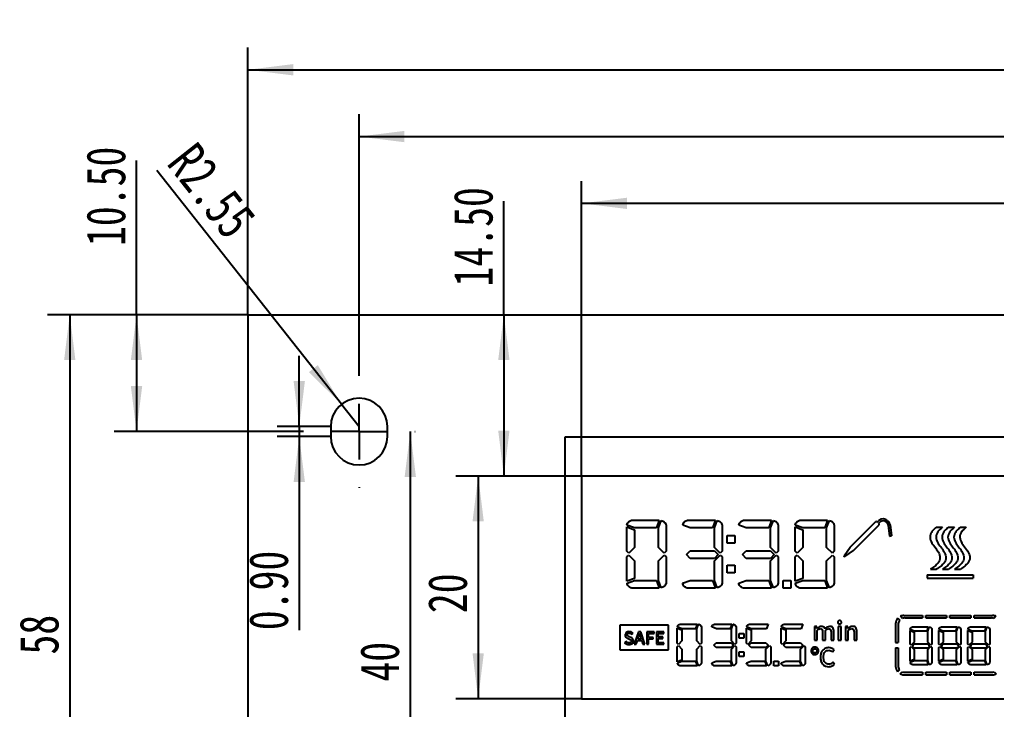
# Model space of a CAD drawing. Header units: millimetres. Extents: x 472 to 883, y 177 to 274.
# Drawn here: x 472.2 to 559.9, y 211.7 to 273.7 of the extents above; entities that cross this region are included whole.
import ezdxf

# ---------------------------------------------------------------- set-up
doc = ezdxf.new("R2010")
doc.units = ezdxf.units.MM
doc.linetypes.add('CENTERX2', pattern=[20.32, 12.7, -2.54, 2.54, -2.54])
doc.layers.add('中心线层', color=1, linetype='CENTERX2', lineweight=25)
doc.layers.add('标注层', color=150, linetype='Continuous', lineweight=25)
doc.styles.add('SLDTEXTSTYLE2', font='hyswlongfangsong.ttf')
doc.dimstyles.new('SLDDIMSTYLE0', dxfattribs={"dimtxt": 3.5, "dimasz": 4.08, "dimexe": 0, "dimexo": 0.0625, "dimgap": 0.875, "dimtad": 2, "dimrnd": 1e-09, "dimzin": 12, "dimdsep": 46, "dimtxsty": 'SLDTEXTSTYLE2', "dimsah": 1, "dimcen": 0.09, "dimadec": 0, "dimazin": 3, "dimtfac": 1, "dimtofl": 0, "dimtmove": 0, "dimatfit": 3, "dimfxl": 0, "dimfrac": 2, "dimtolj": 1, "dimtzin": 12, "dimarcsym": 0})
doc.dimstyles.new('SLDDIMSTYLE2', dxfattribs={"dimtxt": 3.5, "dimasz": 4.08, "dimexe": 0, "dimexo": 0.0625, "dimgap": 0.875, "dimtad": 2, "dimrnd": 1e-09, "dimzin": 4, "dimdsep": 46, "dimtxsty": 'SLDTEXTSTYLE2', "dimsah": 1, "dimcen": 0.09, "dimadec": 0, "dimazin": 1, "dimtfac": 1, "dimtofl": 0, "dimtmove": 0, "dimatfit": 3, "dimfxl": 0, "dimfrac": 2, "dimtolj": 1, "dimtzin": 12, "dimarcsym": 0})
doc.dimstyles.new('SLDDIMSTYLE3', dxfattribs={"dimtxt": 3.5, "dimasz": 4.08, "dimexe": 0, "dimexo": 0.0625, "dimgap": 0.875, "dimtad": 2, "dimrnd": 1e-09, "dimzin": 12, "dimdsep": 46, "dimtxsty": 'SLDTEXTSTYLE2', "dimsah": 1, "dimcen": 0, "dimadec": 0, "dimazin": 3, "dimtfac": 1, "dimtofl": 0, "dimtmove": 0, "dimatfit": 3, "dimfxl": 0, "dimfrac": 2, "dimtolj": 1, "dimtzin": 12, "dimarcsym": 0})
doc.dimstyles.new('SLDDIMSTYLE4', dxfattribs={"dimtxt": 3.5, "dimasz": 4.08, "dimexe": 0, "dimexo": 0.0625, "dimgap": 0.875, "dimtad": 2, "dimrnd": 1e-09, "dimzin": 0, "dimdsep": 46, "dimtxsty": 'SLDTEXTSTYLE2', "dimsah": 1, "dimcen": 0.09, "dimadec": 0, "dimazin": 0, "dimtfac": 1, "dimtmove": 0, "dimatfit": 0, "dimfxl": 0, "dimfrac": 2, "dimtolj": 1, "dimtzin": 12, "dimarcsym": 0})

# ---------------------------------------------------------------- blocks, each defined once
blk = doc.blocks.new('_D')
at = {"layer": '标注层'}
for p, q in [((492.668, 247.169), (492.668, 271.169)), ((642.668, 247.169), (642.668, 271.169)), ((492.668, 269.169), (642.668, 269.169))]:
    blk.add_line(p, q, dxfattribs=at)
for points in [[(492.668, 269.169), (496.748, 268.661), (496.748, 269.677)], [(642.668, 269.169), (638.588, 269.677), (638.588, 268.661)]]:
    blk.add_solid(points, dxfattribs=at)
at = {"layer": '标注层', "insert": (565.364, 273.681), "char_height": 3.5, "attachment_point": 1, "style": 'SLDTEXTSTYLE2'}
blk.add_mtext('150', dxfattribs=at)
blk = doc.blocks.new('_D_1')
at = {"layer": '标注层'}
for p, q in [((492.668, 247.169), (474.668, 247.169)), ((476.668, 247.169), (476.668, 189.169)), ((492.668, 189.169), (474.668, 189.169))]:
    blk.add_line(p, q, dxfattribs=at)
for points in [[(476.668, 247.169), (476.16, 243.089), (477.176, 243.089)], [(476.668, 189.169), (477.176, 193.249), (476.16, 193.249)]]:
    blk.add_solid(points, dxfattribs=at)
at = {"layer": '标注层', "insert": (472.156, 216.636), "char_height": 3.5, "attachment_point": 1, "rotation": 90, "style": 'SLDTEXTSTYLE2'}
blk.add_mtext('58', dxfattribs=at)
blk = doc.blocks.new('_D_2')
at = {"layer": '标注层'}
for p, q in [((522.668, 232.669), (522.668, 259.169)), ((612.668, 232.669), (612.668, 259.169)), ((612.668, 257.169), (522.668, 257.169))]:
    blk.add_line(p, q, dxfattribs=at)
for points in [[(522.668, 257.169), (526.748, 256.661), (526.748, 257.677)], [(612.668, 257.169), (608.588, 257.677), (608.588, 256.661)]]:
    blk.add_solid(points, dxfattribs=at)
at = {"layer": '标注层', "insert": (566.134, 261.681), "char_height": 3.5, "attachment_point": 1, "style": 'SLDTEXTSTYLE2'}
blk.add_mtext('90', dxfattribs=at)
blk = doc.blocks.new('_D_3')
at = {"layer": '标注层'}
for p, q in [((522.668, 232.669), (511.369, 232.669)), ((513.369, 232.669), (513.369, 212.669)), ((522.668, 212.669), (511.369, 212.669))]:
    blk.add_line(p, q, dxfattribs=at)
for points in [[(513.369, 232.669), (512.861, 228.589), (513.877, 228.589)], [(513.369, 212.669), (513.877, 216.749), (512.861, 216.749)]]:
    blk.add_solid(points, dxfattribs=at)
at = {"layer": '标注层', "insert": (508.858, 220.353), "char_height": 3.5, "attachment_point": 1, "rotation": 90, "style": 'SLDTEXTSTYLE2'}
blk.add_mtext('20', dxfattribs=at)
blk = doc.blocks.new('_D_9')
at = {"layer": '标注层'}
for p, q in [((502.668, 241.719), (502.668, 265.169)), ((632.668, 241.719), (632.668, 265.169)), ((502.668, 263.169), (632.668, 263.169))]:
    blk.add_line(p, q, dxfattribs=at)
for points in [[(502.668, 263.169), (506.748, 262.661), (506.748, 263.677)], [(632.668, 263.169), (628.588, 263.677), (628.588, 262.661)]]:
    blk.add_solid(points, dxfattribs=at)
at = {"layer": '标注层', "insert": (565.364, 267.681), "char_height": 3.5, "attachment_point": 1, "style": 'SLDTEXTSTYLE2'}
blk.add_mtext('130', dxfattribs=at)
blk = doc.blocks.new('_D_10')
at = {"layer": '标注层'}
for p, q in [((507.27, 236.669), (507.27, 196.669)), ((507.618, 196.669), (505.27, 196.669))]:
    blk.add_line(p, q, dxfattribs=at)
for points in [[(507.27, 236.669), (506.762, 232.589), (507.778, 232.589)], [(507.27, 196.669), (507.778, 200.749), (506.762, 200.749)]]:
    blk.add_solid(points, dxfattribs=at)
at = {"layer": '标注层', "insert": (502.758, 214.205), "char_height": 3.5, "attachment_point": 1, "rotation": 90, "style": 'SLDTEXTSTYLE2'}
blk.add_mtext('40', dxfattribs=at)
blk = doc.blocks.new('_D_11')
at = {"layer": '标注层'}
for p, q in [((515.676, 247.169), (515.676, 257.372)), ((515.676, 247.169), (515.676, 232.669)), ((522.668, 232.669), (513.676, 232.669))]:
    blk.add_line(p, q, dxfattribs=at)
for points in [[(515.676, 247.169), (515.168, 243.089), (516.184, 243.089)], [(515.676, 232.669), (516.184, 236.749), (515.168, 236.749)]]:
    blk.add_solid(points, dxfattribs=at)
at = {"layer": '标注层', "insert": (511.164, 249.697), "char_height": 3.5, "attachment_point": 1, "rotation": 90, "style": 'SLDTEXTSTYLE2'}
blk.add_mtext('14.50', dxfattribs=at)
blk = doc.blocks.new('_D_12')
at = {"layer": '标注层'}
for p, q in [((482.668, 247.169), (482.668, 261.007)), ((492.668, 247.169), (480.668, 247.169)), ((482.668, 247.169), (482.668, 236.669)), ((497.618, 236.669), (480.668, 236.669))]:
    blk.add_line(p, q, dxfattribs=at)
for points in [[(482.668, 247.169), (482.16, 243.089), (483.176, 243.089)], [(482.668, 236.669), (483.176, 240.749), (482.16, 240.749)]]:
    blk.add_solid(points, dxfattribs=at)
at = {"layer": '标注层', "insert": (478.156, 253.332), "char_height": 3.5, "attachment_point": 1, "rotation": 90, "style": 'SLDTEXTSTYLE2'}
blk.add_mtext('10.50', dxfattribs=at)
blk = doc.blocks.new('_D_13')
at = {"layer": '标注层'}
for q in [(484.502, 260.107), (502.668, 237.119)]:
    blk.add_line((501.087, 239.12), q, dxfattribs=at)
blk.add_solid([(501.087, 239.12), (498.956, 242.636), (498.158, 242.006)], dxfattribs=at)
at = {"layer": '标注层', "insert": (488.035, 262.9), "char_height": 3.5, "attachment_point": 1, "rotation": 308.31785, "style": 'SLDTEXTSTYLE2'}
blk.add_mtext('R2.55', dxfattribs=at)
blk = doc.blocks.new('_D_14')
at = {"layer": '标注层'}
for p, q in [((497.292, 237.119), (497.292, 243.469)), ((500.118, 237.119), (495.292, 237.119)), ((497.292, 237.119), (497.292, 236.219)), ((500.118, 236.219), (495.292, 236.219)), ((497.292, 236.219), (497.292, 218.822))]:
    blk.add_line(p, q, dxfattribs=at)
for points in [[(497.292, 237.119), (497.8, 241.199), (496.784, 241.199)], [(497.292, 236.219), (496.784, 232.139), (497.8, 232.139)]]:
    blk.add_solid(points, dxfattribs=at)
at = {"layer": '标注层', "insert": (492.78, 218.822), "char_height": 3.5, "attachment_point": 1, "rotation": 90, "style": 'SLDTEXTSTYLE2'}
blk.add_mtext('0.90', dxfattribs=at)
blk = doc.blocks.new('SW_CENTERMARKSYMBOL_5')
at = {"layer": '中心线层', "color": 0}
for p, q in [((0, 5), (0, 5.05)), ((0, 0), (0, 2.5)), ((-5, 0), (-5.05, 0)), ((0, 0), (-2.5, 0)), ((0, 0), (0, -2.5)), ((0, 0), (2.5, 0)), ((5, 0), (5.05, 0)), ((0, -5), (0, -5.05))]:
    blk.add_line(p, q, dxfattribs=at)

msp = doc.modelspace()

# ---------------------------------------------------------------- linework, layer by layer
at = {"color": 7, "linetype": 'Continuous', "lineweight": 25}
for p, q in [((492.668, 247.169), (642.668, 247.169)), ((492.668, 247.169), (492.668, 189.169)), ((500.118, 237.119), (500.118, 236.219)), ((505.218, 236.219), (505.218, 237.119)), ((614.168, 236.169), (521.168, 236.169)), ((521.168, 236.169), (521.168, 209.169)), ((522.668, 232.669), (522.668, 212.669)), ((612.668, 232.669), (522.668, 232.669)), ((527.418, 228.015), (526.732, 228.272)), ((527.15, 228.701), (529.647, 228.701)), ((529.647, 228.701), (529.397, 228.015)), ((529.561, 228.015), (529.818, 228.688)), ((530.247, 228.267), (530.247, 225.911)), ((532.422, 228.015), (531.75, 228.272)), ((532.17, 228.701), (534.687, 228.701)), ((534.687, 228.701), (534.433, 228.015)), ((534.601, 228.015), (534.858, 228.688)), ((535.287, 228.267), (535.287, 225.911)), ((537.462, 228.015), (536.79, 228.272)), ((537.21, 228.701), (539.727, 228.701)), ((539.727, 228.701), (539.473, 228.015)), ((539.641, 228.015), (539.898, 228.688)), ((540.327, 228.267), (540.327, 225.911)), ((542.538, 228.015), (541.852, 228.272)), ((542.27, 228.701), (544.767, 228.701)), ((544.767, 228.701), (544.517, 228.015)), ((544.681, 228.015), (544.938, 228.688)), ((545.367, 228.267), (545.367, 225.911)), ((546.792, 226.275), (549.1, 228.583)), ((547.084, 225.982), (549.393, 228.291)), ((549.159, 228.583), (549.217, 228.524)), ((549.217, 228.524), (549.375, 228.67)), ((549.334, 228.407), (549.487, 228.549)), ((549.334, 228.407), (549.393, 228.349)), ((550.071, 228.525), (550.106, 228.488)), ((550.193, 228.637), (550.227, 228.6)), ((550.212, 228.261), (550.34, 227.272)), ((550.376, 228.282), (550.504, 227.293)), ((526.732, 228.101), (527.418, 227.849)), ((526.732, 225.914), (526.732, 228.101)), ((529.397, 228.015), (527.418, 228.015)), ((527.418, 227.849), (527.418, 226.25)), ((529.561, 226.247), (529.561, 228.015)), ((534.433, 228.015), (532.422, 228.015)), ((534.601, 226.247), (534.601, 228.015)), ((539.473, 228.015), (537.462, 228.015)), ((539.641, 226.247), (539.641, 228.015)), ((541.852, 225.914), (541.852, 228.101)), ((541.852, 228.101), (542.538, 227.849)), ((544.517, 228.015), (542.538, 228.015)), ((542.538, 227.849), (542.538, 226.25)), ((544.681, 226.247), (544.681, 228.015)), ((554.539, 228.072), (555.097, 228.072)), ((555.634, 228.072), (556.171, 228.072)), ((556.708, 228.072), (557.225, 228.072)), ((535.749, 226.644), (535.749, 227.329)), ((535.749, 227.329), (536.435, 227.329)), ((536.435, 226.644), (535.749, 226.644)), ((536.435, 227.329), (536.435, 226.644)), ((550.34, 227.272), (550.504, 227.293)), ((526.904, 225.745), (526.732, 225.914)), ((527.418, 226.25), (526.904, 225.745)), ((530.075, 225.742), (529.561, 226.247)), ((530.247, 225.911), (530.075, 225.742)), ((532.076, 225.615), (532.412, 225.958)), ((532.412, 225.272), (532.076, 225.615)), ((532.412, 225.958), (534.601, 225.958)), ((535.115, 225.742), (534.601, 226.247)), ((534.601, 225.958), (534.937, 225.615)), ((534.937, 225.615), (534.601, 225.272)), ((535.287, 225.911), (535.115, 225.742)), ((537.116, 225.615), (537.452, 225.958)), ((537.452, 225.272), (537.116, 225.615)), ((537.452, 225.958), (539.641, 225.958)), ((540.155, 225.742), (539.641, 226.247)), ((539.641, 225.958), (539.977, 225.615)), ((539.977, 225.615), (539.641, 225.272)), ((540.327, 225.911), (540.155, 225.742)), ((542.024, 225.745), (541.852, 225.914)), ((542.538, 226.25), (542.024, 225.745)), ((545.195, 225.742), (544.681, 226.247)), ((545.367, 225.911), (545.195, 225.742)), ((546.244, 225.492), (546.792, 226.275)), ((546.302, 225.434), (547.084, 225.982)), ((526.732, 225.404), (526.904, 225.571)), ((526.732, 223.215), (526.732, 225.404)), ((526.904, 225.571), (527.418, 225.066)), ((527.418, 225.066), (527.418, 223.467)), ((529.561, 225.067), (530.075, 225.572)), ((529.561, 223.301), (529.561, 225.067)), ((530.075, 225.572), (530.247, 225.405)), ((530.247, 225.405), (530.247, 223.048)), ((534.601, 225.272), (532.412, 225.272)), ((534.601, 225.067), (535.115, 225.572)), ((534.601, 223.301), (534.601, 225.067)), ((535.115, 225.572), (535.287, 225.405)), ((535.287, 225.405), (535.287, 223.048)), ((539.641, 225.272), (537.452, 225.272)), ((539.641, 225.067), (540.155, 225.572)), ((539.641, 223.301), (539.641, 225.067)), ((540.155, 225.572), (540.327, 225.405)), ((540.327, 225.405), (540.327, 223.048)), ((541.852, 225.404), (542.024, 225.571)), ((541.852, 223.215), (541.852, 225.404)), ((542.024, 225.571), (542.538, 225.066)), ((542.538, 225.066), (542.538, 223.467)), ((544.681, 225.067), (545.195, 225.572)), ((544.681, 223.301), (544.681, 225.067)), ((545.195, 225.572), (545.367, 225.405)), ((545.367, 225.405), (545.367, 223.048)), ((535.749, 224.672), (536.435, 224.672)), ((535.749, 223.987), (535.749, 224.672)), ((536.435, 223.987), (535.749, 223.987)), ((536.435, 224.672), (536.435, 223.987)), ((554.023, 224.312), (554.56, 224.312)), ((555.097, 224.312), (555.634, 224.312)), ((556.171, 224.312), (556.708, 224.312)), ((527.418, 223.467), (526.732, 223.215)), ((526.744, 223.044), (527.418, 223.301)), ((527.418, 223.301), (529.399, 223.301)), ((529.399, 223.301), (529.647, 222.615)), ((529.818, 222.627), (529.561, 223.301)), ((531.74, 223.044), (532.414, 223.301)), ((532.414, 223.301), (534.433, 223.301)), ((534.433, 223.301), (534.687, 222.615)), ((534.858, 222.627), (534.601, 223.301)), ((536.78, 223.044), (537.454, 223.301)), ((537.454, 223.301), (539.473, 223.301)), ((539.473, 223.301), (539.727, 222.615)), ((539.898, 222.627), (539.641, 223.301)), ((540.789, 222.615), (540.789, 223.301)), ((540.789, 223.301), (541.475, 223.301)), ((541.475, 223.301), (541.475, 222.615)), ((542.538, 223.467), (541.852, 223.215)), ((541.864, 223.044), (542.538, 223.301)), ((542.538, 223.301), (544.519, 223.301)), ((544.519, 223.301), (544.767, 222.615)), ((544.938, 222.627), (544.681, 223.301)), ((553.704, 223.811), (557.84, 223.811)), ((553.704, 223.811), (553.704, 223.513)), ((553.704, 223.513), (557.84, 223.513)), ((557.84, 223.811), (557.84, 223.513)), ((529.647, 222.615), (527.166, 222.615)), ((534.687, 222.615), (532.162, 222.615)), ((539.727, 222.615), (537.202, 222.615)), ((541.475, 222.615), (540.789, 222.615)), ((544.767, 222.615), (542.286, 222.615)), ((551.07, 219.893), (551.252, 219.713)), ((551.503, 219.886), (551.312, 220.075)), ((551.631, 220.146), (553.285, 220.146)), ((551.706, 219.921), (553.285, 219.921)), ((553.285, 220.146), (553.285, 219.921)), ((553.585, 219.921), (553.585, 220.146)), ((553.585, 220.146), (555.456, 220.146)), ((553.585, 219.921), (555.456, 219.921)), ((555.456, 220.146), (555.456, 219.921)), ((555.756, 219.921), (555.756, 220.146)), ((555.756, 220.146), (557.628, 220.146)), ((555.756, 219.921), (557.628, 219.921)), ((557.628, 220.146), (557.628, 219.921)), ((557.928, 219.921), (557.928, 220.146)), ((557.928, 220.146), (559.581, 220.146)), ((557.928, 219.921), (559.506, 219.921)), ((559.9, 220.075), (559.709, 219.886)), ((530.479, 219.271), (526.098, 219.271)), ((526.098, 219.271), (526.098, 217.054)), ((527.772, 218.683), (527.397, 217.558)), ((527.977, 218.683), (527.772, 218.683)), ((528.351, 217.558), (527.977, 218.683)), ((529.172, 218.683), (528.51, 218.683)), ((528.51, 218.683), (528.51, 217.558)), ((529.172, 218.542), (529.172, 218.683)), ((530.041, 218.683), (529.38, 218.683)), ((529.38, 218.683), (529.38, 217.558)), ((530.041, 218.542), (530.041, 218.683)), ((530.479, 217.054), (530.479, 219.271)), ((531.683, 218.954), (531.259, 219.113)), ((531.259, 217.656), (531.259, 219.007)), ((531.259, 219.007), (531.683, 218.851)), ((531.517, 219.377), (533.059, 219.377)), ((532.905, 218.954), (531.683, 218.954)), ((531.683, 218.851), (531.683, 217.864)), ((533.059, 219.377), (532.905, 218.954)), ((533.006, 218.954), (533.165, 219.369)), ((533.006, 217.862), (533.006, 218.954)), ((533.429, 219.109), (533.429, 217.655)), ((534.772, 218.954), (534.357, 219.113)), ((534.617, 219.377), (536.171, 219.377)), ((536.015, 218.954), (534.772, 218.954)), ((536.171, 219.377), (536.015, 218.954)), ((536.118, 218.954), (536.277, 219.369)), ((536.118, 217.862), (536.118, 218.954)), ((536.541, 219.109), (536.541, 217.655)), ((537.907, 218.954), (537.484, 219.113)), ((537.484, 217.656), (537.484, 219.007)), ((537.484, 219.007), (537.907, 218.851)), ((537.742, 219.377), (539.442, 219.377)), ((539.288, 218.954), (537.907, 218.954)), ((537.907, 218.851), (537.907, 217.864)), ((539.442, 219.377), (539.288, 218.954)), ((541.019, 218.954), (540.596, 219.113)), ((540.596, 217.656), (540.596, 219.007)), ((540.596, 219.007), (541.019, 218.851)), ((540.854, 219.377), (542.554, 219.377)), ((542.4, 218.954), (541.019, 218.954)), ((541.019, 218.851), (541.019, 217.864)), ((542.554, 219.377), (542.4, 218.954)), ((543.795, 219.149), (543.59, 219.149)), ((543.59, 219.149), (543.59, 217.917)), ((543.815, 218.98), (543.795, 219.149)), ((543.821, 218.98), (543.815, 218.98)), ((543.839, 217.917), (543.839, 218.794)), ((544.322, 218.664), (544.323, 217.917)), ((544.571, 217.917), (544.571, 218.794)), ((545.075, 218.664), (545.076, 217.917)), ((545.324, 217.917), (545.324, 218.695)), ((545.973, 219.149), (545.724, 219.149)), ((545.724, 219.149), (545.724, 217.917)), ((545.847, 219.383), (545.847, 219.383)), ((545.973, 217.917), (545.973, 219.149)), ((546.577, 219.149), (546.373, 219.149)), ((546.373, 219.149), (546.373, 217.917)), ((546.597, 218.982), (546.577, 219.149)), ((546.603, 218.982), (546.597, 218.982)), ((546.621, 217.917), (546.621, 218.794)), ((547.146, 218.664), (547.147, 217.917)), ((547.395, 217.917), (547.395, 218.695)), ((550.881, 219.396), (550.881, 217.725)), ((551.106, 219.321), (551.106, 217.725)), ((552.558, 218.749), (552.173, 218.894)), ((552.173, 217.567), (552.173, 218.797)), ((552.173, 218.797), (552.558, 218.656)), ((552.408, 219.135), (553.812, 219.135)), ((553.672, 218.749), (552.558, 218.749)), ((552.558, 218.656), (552.558, 217.756)), ((553.812, 219.135), (553.672, 218.749)), ((553.764, 218.749), (553.908, 219.127)), ((553.764, 217.755), (553.764, 218.749)), ((554.149, 218.891), (554.149, 217.566)), ((555.157, 218.749), (554.771, 218.894)), ((554.771, 217.567), (554.771, 218.797)), ((554.771, 218.797), (555.157, 218.656)), ((555.006, 219.135), (556.411, 219.135)), ((556.271, 218.749), (555.157, 218.749)), ((555.157, 218.656), (555.157, 217.756)), ((556.411, 219.135), (556.271, 218.749)), ((556.362, 218.749), (556.507, 219.127)), ((556.362, 217.755), (556.362, 218.749)), ((556.748, 218.891), (556.748, 217.566)), ((557.756, 218.749), (557.37, 218.894)), ((557.37, 217.567), (557.37, 218.797)), ((557.37, 218.797), (557.756, 218.656)), ((557.605, 219.135), (559.009, 219.135)), ((558.869, 218.749), (557.756, 218.749)), ((557.756, 218.656), (557.756, 217.756)), ((559.009, 219.135), (558.869, 218.749)), ((558.961, 218.749), (559.106, 219.127)), ((558.961, 217.755), (558.961, 218.749)), ((559.347, 218.891), (559.347, 217.566)), ((526.625, 217.819), (526.52, 217.695)), ((526.802, 218.097), (526.96, 218.029)), ((527.092, 218.169), (526.936, 218.236)), ((527.194, 218.453), (527.288, 218.567)), ((527.578, 217.558), (527.675, 217.886)), ((527.675, 217.886), (528.068, 217.886)), ((527.716, 218.012), (527.762, 218.169)), ((528.025, 218.012), (527.716, 218.012)), ((527.867, 218.556), (527.873, 218.556)), ((527.98, 218.169), (528.025, 218.012)), ((528.068, 217.886), (528.163, 217.558)), ((528.679, 218.183), (528.679, 218.542)), ((528.679, 218.542), (529.172, 218.542)), ((529.098, 218.183), (528.679, 218.183)), ((528.679, 217.558), (528.679, 218.043)), ((528.679, 218.043), (529.098, 218.043)), ((529.098, 218.043), (529.098, 218.183)), ((529.549, 218.226), (529.549, 218.542)), ((529.549, 218.542), (530.041, 218.542)), ((529.965, 218.226), (529.549, 218.226)), ((529.549, 217.699), (529.549, 218.085)), ((529.549, 218.085), (529.965, 218.085)), ((529.965, 218.085), (529.965, 218.226)), ((531.683, 217.864), (531.365, 217.552)), ((533.323, 217.55), (533.006, 217.862)), ((536.436, 217.55), (536.118, 217.862)), ((536.827, 218.107), (536.827, 218.53)), ((536.827, 218.53), (537.251, 218.53)), ((537.251, 218.107), (536.827, 218.107)), ((537.251, 218.53), (537.251, 218.107)), ((537.907, 217.864), (537.589, 217.552)), ((541.019, 217.864), (540.702, 217.552)), ((543.59, 217.917), (543.839, 217.917)), ((544.323, 217.917), (544.571, 217.917)), ((545.076, 217.917), (545.324, 217.917)), ((545.724, 217.917), (545.973, 217.917)), ((546.373, 217.917), (546.621, 217.917)), ((547.147, 217.917), (547.395, 217.917)), ((550.881, 217.725), (551.106, 217.725)), ((552.558, 217.756), (552.269, 217.472)), ((554.053, 217.471), (553.764, 217.755)), ((555.157, 217.756), (554.868, 217.472)), ((556.652, 217.471), (556.362, 217.755)), ((557.756, 217.756), (557.467, 217.472)), ((559.251, 217.471), (558.961, 217.755)), ((526.098, 217.054), (530.479, 217.054)), ((526.924, 217.543), (526.924, 217.543)), ((527.397, 217.558), (527.578, 217.558)), ((528.163, 217.558), (528.351, 217.558)), ((528.51, 217.558), (528.679, 217.558)), ((529.38, 217.558), (530.058, 217.558)), ((530.058, 217.699), (529.549, 217.699)), ((530.058, 217.558), (530.058, 217.699)), ((531.365, 217.552), (531.259, 217.656)), ((531.259, 217.341), (531.365, 217.445)), ((531.259, 215.99), (531.259, 217.341)), ((531.365, 217.445), (531.683, 217.133)), ((531.683, 217.133), (531.683, 216.145)), ((533.006, 217.134), (533.323, 217.445)), ((533.006, 216.043), (533.006, 217.134)), ((533.429, 217.655), (533.323, 217.55)), ((533.323, 217.445), (533.429, 217.342)), ((533.429, 217.342), (533.429, 215.887)), ((534.559, 217.472), (534.767, 217.684)), ((534.767, 217.26), (534.559, 217.472)), ((534.767, 217.684), (536.118, 217.684)), ((536.118, 217.26), (534.767, 217.26)), ((536.118, 217.684), (536.326, 217.472)), ((536.326, 217.472), (536.118, 217.26)), ((536.118, 217.134), (536.436, 217.445)), ((536.118, 216.043), (536.118, 217.134)), ((536.541, 217.655), (536.436, 217.55)), ((536.436, 217.445), (536.541, 217.342)), ((536.541, 217.342), (536.541, 215.887)), ((536.827, 216.466), (536.827, 216.89)), ((536.827, 216.89), (537.251, 216.89)), ((537.251, 216.89), (537.251, 216.466)), ((537.589, 217.552), (537.484, 217.656)), ((537.699, 217.472), (537.907, 217.684)), ((537.907, 217.26), (537.699, 217.472)), ((537.907, 217.684), (539.23, 217.684)), ((539.23, 217.26), (537.907, 217.26)), ((539.23, 217.684), (539.438, 217.472)), ((539.438, 217.472), (539.23, 217.26)), ((539.23, 217.134), (539.548, 217.445)), ((539.23, 216.043), (539.23, 217.134)), ((539.548, 217.445), (539.654, 217.342)), ((539.654, 217.342), (539.654, 215.887)), ((540.702, 217.552), (540.596, 217.656)), ((540.812, 217.472), (541.019, 217.684)), ((541.019, 217.26), (540.812, 217.472)), ((541.019, 217.684), (542.342, 217.684)), ((542.342, 217.26), (541.019, 217.26)), ((542.342, 217.684), (542.55, 217.472)), ((542.55, 217.472), (542.342, 217.26)), ((542.342, 217.134), (542.66, 217.445)), ((542.342, 216.043), (542.342, 217.134)), ((542.66, 217.445), (542.766, 217.342)), ((542.766, 217.342), (542.766, 215.887)), ((545.196, 216.888), (545.345, 217.054)), ((550.881, 217.242), (550.881, 215.571)), ((550.881, 217.242), (551.106, 217.242)), ((551.106, 217.242), (551.106, 215.646)), ((552.269, 217.472), (552.173, 217.567)), ((552.173, 217.28), (552.269, 217.374)), ((552.173, 216.049), (552.173, 217.28)), ((552.269, 217.374), (552.558, 217.09)), ((552.369, 217.399), (552.558, 217.592)), ((552.558, 217.206), (552.369, 217.399)), ((552.558, 217.592), (553.764, 217.592)), ((553.764, 217.206), (552.558, 217.206)), ((552.558, 217.09), (552.558, 216.191)), ((553.764, 217.592), (553.953, 217.399)), ((553.953, 217.399), (553.764, 217.206)), ((553.764, 217.091), (554.053, 217.375)), ((553.764, 216.097), (553.764, 217.091)), ((554.149, 217.566), (554.053, 217.471)), ((554.053, 217.375), (554.149, 217.281)), ((554.149, 217.281), (554.149, 215.955)), ((554.868, 217.472), (554.771, 217.567)), ((554.771, 217.28), (554.868, 217.374)), ((554.771, 216.049), (554.771, 217.28)), ((554.868, 217.374), (555.157, 217.09)), ((554.968, 217.399), (555.157, 217.592)), ((555.157, 217.206), (554.968, 217.399)), ((555.157, 217.592), (556.362, 217.592)), ((556.362, 217.206), (555.157, 217.206)), ((555.157, 217.09), (555.157, 216.191)), ((556.362, 217.592), (556.552, 217.399)), ((556.552, 217.399), (556.362, 217.206)), ((556.362, 217.091), (556.652, 217.375)), ((556.362, 216.097), (556.362, 217.091)), ((556.748, 217.566), (556.652, 217.471)), ((556.652, 217.375), (556.748, 217.281)), ((556.748, 217.281), (556.748, 215.955)), ((557.467, 217.472), (557.37, 217.567)), ((557.37, 217.28), (557.467, 217.374)), ((557.37, 216.049), (557.37, 217.28)), ((557.467, 217.374), (557.756, 217.09)), ((557.567, 217.399), (557.756, 217.592)), ((557.756, 217.206), (557.567, 217.399)), ((557.756, 217.592), (558.961, 217.592)), ((558.961, 217.206), (557.756, 217.206)), ((557.756, 217.09), (557.756, 216.191)), ((558.961, 217.592), (559.15, 217.399)), ((559.15, 217.399), (558.961, 217.206)), ((558.961, 217.091), (559.251, 217.375)), ((558.961, 216.097), (558.961, 217.091)), ((559.347, 217.566), (559.251, 217.471)), ((559.251, 217.375), (559.347, 217.281)), ((559.347, 217.281), (559.347, 215.955)), ((531.683, 216.145), (531.259, 215.99)), ((531.267, 215.884), (531.683, 216.043)), ((531.683, 216.043), (532.906, 216.043)), ((532.906, 216.043), (533.059, 215.619)), ((533.165, 215.627), (533.006, 216.043)), ((534.351, 215.884), (534.767, 216.043)), ((534.767, 216.043), (536.015, 216.043)), ((536.015, 216.043), (536.171, 215.619)), ((536.277, 215.627), (536.118, 216.043)), ((537.251, 216.466), (536.827, 216.466)), ((537.484, 215.884), (537.907, 216.043)), ((537.907, 216.043), (539.13, 216.043)), ((539.13, 216.043), (539.283, 215.619)), ((539.389, 215.627), (539.23, 216.043)), ((539.939, 215.619), (539.939, 216.043)), ((539.939, 216.043), (540.363, 216.043)), ((540.363, 216.043), (540.363, 215.619)), ((540.596, 215.884), (541.019, 216.043)), ((541.019, 216.043), (542.242, 216.043)), ((542.242, 216.043), (542.395, 215.619)), ((542.501, 215.627), (542.342, 216.043)), ((543.617, 216.776), (543.617, 216.776)), ((543.617, 216.629), (543.617, 216.63)), ((552.558, 216.191), (552.173, 216.049)), ((552.179, 215.953), (552.558, 216.097)), ((552.558, 216.097), (553.673, 216.097)), ((553.673, 216.097), (553.812, 215.712)), ((553.908, 215.718), (553.764, 216.097)), ((555.157, 216.191), (554.771, 216.049)), ((554.778, 215.953), (555.157, 216.097)), ((555.157, 216.097), (556.271, 216.097)), ((556.271, 216.097), (556.411, 215.712)), ((556.507, 215.718), (556.362, 216.097)), ((557.756, 216.191), (557.37, 216.049)), ((557.377, 215.953), (557.756, 216.097)), ((557.756, 216.097), (558.87, 216.097)), ((558.87, 216.097), (559.009, 215.712)), ((559.106, 215.718), (558.961, 216.097)), ((533.059, 215.619), (531.527, 215.619)), ((536.171, 215.619), (534.612, 215.619)), ((539.283, 215.619), (537.741, 215.619)), ((540.363, 215.619), (539.939, 215.619)), ((542.395, 215.619), (540.853, 215.619)), ((544.868, 215.542), (544.868, 215.542)), ((545.381, 215.779), (545.23, 215.943)), ((551.236, 215.273), (551.054, 215.093)), ((551.289, 214.904), (551.479, 215.091)), ((553.812, 215.712), (552.417, 215.712)), ((556.411, 215.712), (555.015, 215.712)), ((559.009, 215.712), (557.614, 215.712)), ((559.734, 215.091), (559.923, 214.904)), ((551.631, 214.821), (553.285, 214.821)), ((551.706, 215.046), (553.285, 215.046)), ((553.285, 215.046), (553.285, 214.821)), ((553.585, 214.821), (553.585, 215.046)), ((553.585, 215.046), (555.456, 215.046)), ((553.585, 214.821), (555.456, 214.821)), ((555.456, 215.046), (555.456, 214.821)), ((555.756, 214.821), (555.756, 215.046)), ((555.756, 215.046), (557.628, 215.046)), ((555.756, 214.821), (557.628, 214.821)), ((557.628, 215.046), (557.628, 214.821)), ((557.928, 214.821), (557.928, 215.046)), ((557.928, 215.046), (559.506, 215.046)), ((557.928, 214.821), (559.581, 214.821)), ((522.668, 212.669), (612.668, 212.669))]:
    msp.add_line(p, q, dxfattribs=at)
for centre, radius, start, end in [((502.668, 237.119), 2.55, 0, 180), ((502.668, 236.219), 2.55, 180, 0), ((549.13, 228.554), 0.0413, 45, 135), ((549.767, 228.245), 0.579, 42.67066, 132.67066), ((549.363, 228.32), 0.0413, 315, 45), ((549.767, 228.245), 0.413, 42.67066, 132.67066), ((549.802, 228.208), 0.413, 7.36589, 42.67066), ((549.802, 228.208), 0.579, 7.36589, 42.67066), ((546.278, 225.468), 0.0413, 145, 305), ((551.631, 219.396), 0.75, 138.49214, 180), ((551.706, 219.321), 0.6, 139.24711, 180), ((551.631, 219.396), 0.75, 90, 115.16131), ((551.706, 219.321), 0.6, 90, 109.76072), ((559.506, 219.321), 0.6, 70.23928, 90), ((559.581, 219.396), 0.75, 64.83869, 90), ((551.631, 215.571), 0.75, 180, 219.65055), ((551.706, 215.646), 0.6, 180, 218.42795), ((551.706, 215.646), 0.6, 247.69955, 270), ((559.506, 215.646), 0.6, 270, 292.30045), ((551.631, 215.571), 0.75, 242.87786, 270), ((559.581, 215.571), 0.75, 270, 297.12214)]:
    msp.add_arc(centre, radius, start, end, dxfattribs=at)
for points, knots in [([(526.732, 228.272), (526.75, 228.329), (526.785, 228.441), (526.918, 228.614), (527.062, 228.668), (527.15, 228.701)], [0, 0, 0, 0, 0.280866, 0.561311, 1, 1, 1, 1]), ([(529.818, 228.688), (529.875, 228.67), (529.988, 228.634), (530.159, 228.5), (530.214, 228.355), (530.247, 228.267)], [0, 0, 0, 0, 0.280945, 0.561471, 1, 1, 1, 1]), ([(531.75, 228.272), (531.767, 228.329), (531.802, 228.442), (531.937, 228.614), (532.082, 228.668), (532.17, 228.701)], [0, 0, 0, 0, 0.280909, 0.56133, 1, 1, 1, 1]), ([(534.858, 228.688), (534.915, 228.67), (535.028, 228.634), (535.199, 228.5), (535.254, 228.355), (535.287, 228.267)], [0, 0, 0, 0, 0.280945, 0.561471, 1, 1, 1, 1]), ([(536.79, 228.272), (536.807, 228.329), (536.842, 228.442), (536.977, 228.614), (537.122, 228.668), (537.21, 228.701)], [0, 0, 0, 0, 0.28091, 0.56133, 1, 1, 1, 1]), ([(539.898, 228.688), (539.955, 228.67), (540.068, 228.634), (540.239, 228.5), (540.294, 228.355), (540.327, 228.267)], [0, 0, 0, 0, 0.280947, 0.561472, 1, 1, 1, 1]), ([(541.852, 228.272), (541.87, 228.329), (541.905, 228.441), (542.038, 228.614), (542.182, 228.668), (542.27, 228.701)], [0, 0, 0, 0, 0.280866, 0.561313, 1, 1, 1, 1]), ([(544.938, 228.688), (544.995, 228.67), (545.108, 228.634), (545.279, 228.5), (545.334, 228.355), (545.367, 228.267)], [0, 0, 0, 0, 0.280947, 0.561473, 1, 1, 1, 1]), ([(554.539, 228.072), (554.435, 227.985), (554.25, 227.832), (554.056, 227.565), (553.933, 227.214), (554.055, 226.747), (554.394, 226.301), (554.736, 225.865), (554.903, 225.422), (554.824, 225.074), (554.664, 224.819), (554.391, 224.555), (554.156, 224.4), (554.023, 224.312)], [0, 0, 0, 0, 0.089237, 0.158484, 0.215015, 0.329791, 0.456562, 0.584273, 0.698234, 0.751097, 0.814094, 0.894862, 1, 1, 1, 1]), ([(555.097, 228.072), (554.99, 227.986), (554.801, 227.833), (554.601, 227.568), (554.507, 227.311), (554.511, 226.982), (554.699, 226.602), (555.007, 226.206), (555.303, 225.807), (555.436, 225.404), (555.363, 225.075), (555.203, 224.819), (554.93, 224.554), (554.693, 224.4), (554.56, 224.312)], [0, 0, 0, 0, 0.089841, 0.159339, 0.215791, 0.2668, 0.371589, 0.486185, 0.598193, 0.698998, 0.751719, 0.814513, 0.895058, 1, 1, 1, 1]), ([(555.634, 228.072), (555.527, 227.986), (555.338, 227.833), (555.138, 227.568), (555.044, 227.311), (555.048, 226.982), (555.236, 226.602), (555.544, 226.206), (555.84, 225.807), (555.973, 225.404), (555.9, 225.075), (555.74, 224.819), (555.467, 224.554), (555.23, 224.4), (555.097, 224.312)], [0, 0, 0, 0, 0.089841, 0.159339, 0.215791, 0.2668, 0.371589, 0.486185, 0.598193, 0.698998, 0.751719, 0.814513, 0.895059, 1, 1, 1, 1]), ([(556.171, 228.072), (556.064, 227.986), (555.875, 227.833), (555.675, 227.568), (555.581, 227.311), (555.585, 226.982), (555.773, 226.602), (556.081, 226.206), (556.378, 225.807), (556.51, 225.404), (556.437, 225.075), (556.277, 224.819), (556.004, 224.554), (555.767, 224.4), (555.634, 224.312)], [0, 0, 0, 0, 0.089841, 0.159339, 0.215791, 0.2668, 0.371589, 0.486185, 0.598193, 0.698998, 0.751719, 0.814513, 0.895058, 1, 1, 1, 1]), ([(556.708, 228.072), (556.601, 227.986), (556.413, 227.833), (556.212, 227.568), (556.118, 227.311), (556.122, 226.982), (556.31, 226.602), (556.618, 226.206), (556.915, 225.807), (557.048, 225.404), (556.974, 225.075), (556.814, 224.819), (556.541, 224.554), (556.305, 224.4), (556.171, 224.312)], [0, 0, 0, 0, 0.089841, 0.159339, 0.215791, 0.2668, 0.371589, 0.486185, 0.598193, 0.698998, 0.751719, 0.814513, 0.895058, 1, 1, 1, 1]), ([(557.225, 228.072), (557.12, 227.985), (556.935, 227.832), (556.741, 227.565), (556.618, 227.214), (556.741, 226.747), (557.079, 226.301), (557.422, 225.865), (557.588, 225.422), (557.51, 225.074), (557.349, 224.819), (557.077, 224.555), (556.841, 224.4), (556.708, 224.312)], [0, 0, 0, 0, 0.089237, 0.158484, 0.215015, 0.329791, 0.456562, 0.584273, 0.698234, 0.751097, 0.814094, 0.894862, 1, 1, 1, 1]), ([(527.166, 222.615), (527.11, 222.634), (526.997, 222.671), (526.828, 222.809), (526.776, 222.955), (526.744, 223.044)], [0, 0, 0, 0, 0.280802, 0.561112, 1, 1, 1, 1]), ([(530.247, 223.048), (530.228, 222.991), (530.191, 222.879), (530.052, 222.711), (529.907, 222.659), (529.818, 222.627)], [0, 0, 0, 0, 0.280839, 0.561119, 1, 1, 1, 1]), ([(532.162, 222.615), (532.106, 222.634), (531.993, 222.671), (531.824, 222.809), (531.772, 222.955), (531.74, 223.044)], [0, 0, 0, 0, 0.280801, 0.561113, 1, 1, 1, 1]), ([(535.287, 223.048), (535.268, 222.991), (535.231, 222.879), (535.092, 222.711), (534.947, 222.659), (534.858, 222.627)], [0, 0, 0, 0, 0.280839, 0.561124, 1, 1, 1, 1]), ([(537.202, 222.615), (537.146, 222.634), (537.033, 222.671), (536.864, 222.809), (536.812, 222.955), (536.78, 223.044)], [0, 0, 0, 0, 0.280799, 0.561112, 1, 1, 1, 1]), ([(540.327, 223.048), (540.308, 222.991), (540.271, 222.879), (540.132, 222.711), (539.987, 222.659), (539.898, 222.627)], [0, 0, 0, 0, 0.28084, 0.561121, 1, 1, 1, 1]), ([(542.286, 222.615), (542.23, 222.634), (542.117, 222.671), (541.948, 222.809), (541.896, 222.955), (541.864, 223.044)], [0, 0, 0, 0, 0.280799, 0.561112, 1, 1, 1, 1]), ([(545.367, 223.048), (545.348, 222.991), (545.311, 222.879), (545.172, 222.711), (545.027, 222.659), (544.938, 222.627)], [0, 0, 0, 0, 0.280839, 0.561121, 1, 1, 1, 1]), ([(545.847, 219.691), (545.823, 219.688), (545.776, 219.684), (545.719, 219.646), (545.687, 219.592), (545.684, 219.555), (545.682, 219.537)], [0, 0, 0, 0, 0.280138, 0.55944, 0.77951, 1, 1, 1, 1]), ([(545.682, 219.537), (545.685, 219.513), (545.691, 219.466), (545.736, 219.414), (545.792, 219.387), (545.829, 219.384), (545.847, 219.383)], [0, 0, 0, 0, 0.27976, 0.558734, 0.77919, 1, 1, 1, 1]), ([(546.014, 219.537), (546.012, 219.561), (546.006, 219.608), (545.959, 219.66), (545.903, 219.686), (545.866, 219.689), (545.847, 219.691)], [0, 0, 0, 0, 0.279676, 0.558837, 0.779357, 1, 1, 1, 1]), ([(545.847, 219.383), (545.871, 219.386), (545.918, 219.39), (545.975, 219.428), (546.009, 219.481), (546.013, 219.518), (546.014, 219.537)], [0, 0, 0, 0, 0.280152, 0.559558, 0.779639, 1, 1, 1, 1]), ([(526.944, 218.697), (526.894, 218.693), (526.794, 218.686), (526.668, 218.619), (526.585, 218.515), (526.576, 218.437), (526.571, 218.397)], [0, 0, 0, 0, 0.280799, 0.560538, 0.780139, 1, 1, 1, 1]), ([(527.288, 218.567), (527.23, 218.609), (527.126, 218.682), (527, 218.692), (526.944, 218.697)], [0, 0, 0, 0, 0.559145, 1, 1, 1, 1]), ([(531.259, 219.113), (531.27, 219.147), (531.292, 219.217), (531.374, 219.323), (531.463, 219.357), (531.517, 219.377)], [0, 0, 0, 0, 0.280868, 0.561314, 1, 1, 1, 1]), ([(533.165, 219.369), (533.199, 219.358), (533.269, 219.336), (533.375, 219.253), (533.409, 219.164), (533.429, 219.109)], [0, 0, 0, 0, 0.2809481, 0.5614719, 1, 1, 1, 1]), ([(534.357, 219.113), (534.368, 219.148), (534.39, 219.217), (534.473, 219.323), (534.562, 219.357), (534.617, 219.377)], [0, 0, 0, 0, 0.2809076, 0.5613292, 1, 1, 1, 1]), ([(536.277, 219.369), (536.312, 219.358), (536.381, 219.336), (536.488, 219.253), (536.521, 219.164), (536.541, 219.109)], [0, 0, 0, 0, 0.280949, 0.561473, 1, 1, 1, 1]), ([(537.484, 219.113), (537.494, 219.147), (537.516, 219.217), (537.598, 219.323), (537.687, 219.357), (537.742, 219.377)], [0, 0, 0, 0, 0.280867, 0.561312, 1, 1, 1, 1]), ([(540.596, 219.113), (540.607, 219.147), (540.628, 219.217), (540.71, 219.323), (540.799, 219.357), (540.854, 219.377)], [0, 0, 0, 0, 0.280867, 0.561316, 1, 1, 1, 1]), ([(544.201, 219.169), (544.12, 219.154), (543.975, 219.126), (543.868, 219.025), (543.821, 218.98)], [0, 0, 0, 0, 0.557449, 1, 1, 1, 1]), ([(543.839, 218.794), (543.882, 218.841), (543.959, 218.924), (544.068, 218.951), (544.116, 218.963)], [0, 0, 0, 0, 0.562455, 1, 1, 1, 1]), ([(544.116, 218.963), (544.152, 218.96), (544.205, 218.956), (544.261, 218.912), (544.318, 218.824), (544.32, 218.735), (544.322, 218.664)], [0, 0, 0, 0, 0.249364, 0.374804, 0.500388, 1, 1, 1, 1]), ([(544.534, 218.958), (544.517, 218.994), (544.483, 219.065), (544.367, 219.156), (544.264, 219.164), (544.201, 219.169)], [0, 0, 0, 0, 0.280588, 0.560645, 1, 1, 1, 1]), ([(544.949, 219.169), (544.861, 219.151), (544.702, 219.119), (544.586, 219.008), (544.534, 218.958)], [0, 0, 0, 0, 0.557155, 1, 1, 1, 1]), ([(544.571, 218.794), (544.617, 218.842), (544.698, 218.926), (544.811, 218.952), (544.861, 218.963)], [0, 0, 0, 0, 0.562095, 1, 1, 1, 1]), ([(544.861, 218.963), (544.896, 218.96), (544.95, 218.956), (545.008, 218.914), (545.07, 218.827), (545.073, 218.736), (545.075, 218.664)], [0, 0, 0, 0, 0.24969, 0.375206, 0.500795, 1, 1, 1, 1]), ([(545.324, 218.695), (545.321, 218.76), (545.316, 218.888), (545.246, 219.061), (545.102, 219.16), (545.001, 219.166), (544.949, 219.169)], [0, 0, 0, 0, 0.281299, 0.560543, 0.779517, 1, 1, 1, 1]), ([(547.022, 219.169), (546.934, 219.155), (546.777, 219.13), (546.657, 219.027), (546.603, 218.982)], [0, 0, 0, 0, 0.557844, 1, 1, 1, 1]), ([(546.621, 218.794), (546.67, 218.844), (546.757, 218.933), (546.879, 218.954), (546.932, 218.963)], [0, 0, 0, 0, 0.562112, 1, 1, 1, 1]), ([(546.932, 218.963), (546.968, 218.96), (547.022, 218.957), (547.081, 218.915), (547.142, 218.827), (547.144, 218.736), (547.146, 218.664)], [0, 0, 0, 0, 0.249748, 0.37516, 0.500709, 1, 1, 1, 1]), ([(547.395, 218.695), (547.393, 218.76), (547.388, 218.888), (547.319, 219.062), (547.175, 219.16), (547.073, 219.166), (547.022, 219.169)], [0, 0, 0, 0, 0.281292, 0.560602, 0.77951, 1, 1, 1, 1]), ([(552.173, 218.894), (552.183, 218.925), (552.202, 218.989), (552.277, 219.086), (552.358, 219.116), (552.408, 219.135)], [0, 0, 0, 0, 0.280866, 0.561313, 1, 1, 1, 1]), ([(553.908, 219.127), (553.94, 219.117), (554.004, 219.097), (554.1, 219.022), (554.131, 218.94), (554.149, 218.891)], [0, 0, 0, 0, 0.280945, 0.561472, 1, 1, 1, 1]), ([(554.771, 218.894), (554.781, 218.925), (554.801, 218.989), (554.876, 219.086), (554.957, 219.116), (555.006, 219.135)], [0, 0, 0, 0, 0.280866, 0.561313, 1, 1, 1, 1]), ([(556.507, 219.127), (556.539, 219.117), (556.603, 219.097), (556.699, 219.022), (556.73, 218.94), (556.748, 218.891)], [0, 0, 0, 0, 0.280946, 0.561471, 1, 1, 1, 1]), ([(557.37, 218.894), (557.38, 218.925), (557.4, 218.989), (557.475, 219.086), (557.556, 219.116), (557.605, 219.135)], [0, 0, 0, 0, 0.280866, 0.561315, 1, 1, 1, 1]), ([(559.106, 219.127), (559.138, 219.117), (559.201, 219.097), (559.298, 219.022), (559.328, 218.94), (559.347, 218.891)], [0, 0, 0, 0, 0.280948, 0.561472, 1, 1, 1, 1]), ([(526.571, 218.397), (526.575, 218.36), (526.582, 218.284), (526.663, 218.17), (526.749, 218.125), (526.802, 218.097)], [0, 0, 0, 0, 0.280451, 0.559866, 1, 1, 1, 1]), ([(526.927, 217.684), (526.863, 217.694), (526.749, 217.711), (526.663, 217.786), (526.625, 217.819)], [0, 0, 0, 0, 0.558666, 1, 1, 1, 1]), ([(526.753, 218.408), (526.754, 218.425), (526.757, 218.459), (526.785, 218.503), (526.846, 218.547), (526.904, 218.552), (526.944, 218.556)], [0, 0, 0, 0, 0.187167, 0.373801, 0.56094, 1, 1, 1, 1]), ([(526.936, 218.236), (526.889, 218.254), (526.822, 218.278), (526.76, 218.349), (526.755, 218.388), (526.753, 218.408)], [0, 0, 0, 0, 0.561022, 0.780224, 1, 1, 1, 1]), ([(526.924, 217.543), (526.978, 217.547), (527.084, 217.554), (527.22, 217.622), (527.309, 217.734), (527.318, 217.818), (527.323, 217.86)], [0, 0, 0, 0, 0.280987, 0.560486, 0.780145, 1, 1, 1, 1]), ([(527.142, 217.846), (527.14, 217.827), (527.136, 217.789), (527.104, 217.741), (527.036, 217.692), (526.972, 217.688), (526.927, 217.684)], [0, 0, 0, 0, 0.187057, 0.37371, 0.560737, 1, 1, 1, 1]), ([(526.944, 218.556), (526.996, 218.55), (527.09, 218.539), (527.162, 218.479), (527.194, 218.453)], [0, 0, 0, 0, 0.559341, 1, 1, 1, 1]), ([(526.96, 218.029), (527.009, 218.01), (527.077, 217.983), (527.136, 217.907), (527.14, 217.866), (527.142, 217.846)], [0, 0, 0, 0, 0.561054, 0.779941, 1, 1, 1, 1]), ([(527.323, 217.86), (527.32, 217.899), (527.315, 217.976), (527.236, 218.096), (527.147, 218.141), (527.092, 218.169)], [0, 0, 0, 0, 0.280692, 0.560099, 1, 1, 1, 1]), ([(527.762, 218.169), (527.783, 218.241), (527.82, 218.369), (527.852, 218.499), (527.867, 218.556)], [0, 0, 0, 0, 0.559991, 1, 1, 1, 1]), ([(527.873, 218.556), (527.892, 218.484), (527.926, 218.354), (527.964, 218.225), (527.98, 218.169)], [0, 0, 0, 0, 0.559996, 1, 1, 1, 1]), ([(526.52, 217.695), (526.588, 217.646), (526.71, 217.559), (526.859, 217.548), (526.924, 217.543)], [0, 0, 0, 0, 0.558948, 1, 1, 1, 1]), ([(543.617, 217.299), (543.568, 217.293), (543.469, 217.281), (543.358, 217.192), (543.296, 217.079), (543.289, 217.002), (543.285, 216.963)], [0, 0, 0, 0, 0.279795, 0.559225, 0.779418, 1, 1, 1, 1]), ([(543.285, 216.963), (543.291, 216.914), (543.302, 216.816), (543.391, 216.705), (543.502, 216.641), (543.579, 216.633), (543.617, 216.629)], [0, 0, 0, 0, 0.279917, 0.559253, 0.779439, 1, 1, 1, 1]), ([(543.431, 216.97), (543.434, 216.997), (543.44, 217.052), (543.49, 217.114), (543.553, 217.147), (543.596, 217.151), (543.617, 217.152)], [0, 0, 0, 0, 0.279965, 0.559117, 0.779387, 1, 1, 1, 1]), ([(543.617, 216.776), (543.589, 216.779), (543.533, 216.785), (543.469, 216.838), (543.436, 216.903), (543.433, 216.947), (543.431, 216.97)], [0, 0, 0, 0, 0.279842, 0.558902, 0.77924, 1, 1, 1, 1]), ([(543.954, 216.97), (543.948, 217.019), (543.936, 217.117), (543.844, 217.226), (543.733, 217.288), (543.656, 217.295), (543.617, 217.299)], [0, 0, 0, 0, 0.279796, 0.5592, 0.779459, 1, 1, 1, 1]), ([(543.617, 217.152), (543.645, 217.15), (543.702, 217.145), (543.767, 217.095), (543.803, 217.03), (543.806, 216.985), (543.808, 216.963)], [0, 0, 0, 0, 0.280035, 0.559111, 0.77928, 1, 1, 1, 1]), ([(543.617, 216.63), (543.667, 216.636), (543.767, 216.648), (543.879, 216.739), (543.943, 216.852), (543.95, 216.93), (543.954, 216.97)], [0, 0, 0, 0, 0.279743, 0.559227, 0.779381, 1, 1, 1, 1]), ([(543.808, 216.963), (543.805, 216.935), (543.799, 216.879), (543.748, 216.816), (543.683, 216.781), (543.639, 216.778), (543.617, 216.776)], [0, 0, 0, 0, 0.279893, 0.559058, 0.779333, 1, 1, 1, 1]), ([(544.877, 217.257), (544.756, 217.242), (544.514, 217.212), (544.257, 216.967), (544.14, 216.677), (544.128, 216.488), (544.121, 216.393)], [0, 0, 0, 0, 0.279379, 0.558391, 0.778892, 1, 1, 1, 1]), ([(544.393, 216.402), (544.398, 216.486), (544.408, 216.652), (544.511, 216.867), (544.685, 217.006), (544.816, 217.02), (544.882, 217.027)], [0, 0, 0, 0, 0.281031, 0.560531, 0.780099, 1, 1, 1, 1]), ([(545.345, 217.054), (545.268, 217.117), (545.131, 217.231), (544.955, 217.249), (544.877, 217.257)], [0, 0, 0, 0, 0.559594, 1, 1, 1, 1]), ([(544.882, 217.027), (544.949, 217.019), (545.068, 217.005), (545.157, 216.924), (545.196, 216.888)], [0, 0, 0, 0, 0.558601, 1, 1, 1, 1]), ([(544.121, 216.393), (544.13, 216.274), (544.147, 216.036), (544.323, 215.74), (544.587, 215.567), (544.774, 215.55), (544.868, 215.542)], [0, 0, 0, 0, 0.280793, 0.559789, 0.77968, 1, 1, 1, 1]), ([(544.873, 215.772), (544.817, 215.777), (544.706, 215.787), (544.562, 215.881), (544.42, 216.081), (544.404, 216.27), (544.393, 216.402)], [0, 0, 0, 0, 0.187089, 0.37379, 0.560878, 1, 1, 1, 1]), ([(554.149, 215.955), (554.139, 215.923), (554.118, 215.86), (554.04, 215.766), (553.958, 215.736), (553.908, 215.718)], [0, 0, 0, 0, 0.28084, 0.561121, 1, 1, 1, 1]), ([(556.748, 215.955), (556.738, 215.923), (556.717, 215.86), (556.639, 215.766), (556.557, 215.736), (556.507, 215.718)], [0, 0, 0, 0, 0.280839, 0.561121, 1, 1, 1, 1]), ([(559.347, 215.955), (559.337, 215.923), (559.316, 215.86), (559.237, 215.766), (559.156, 215.736), (559.106, 215.718)], [0, 0, 0, 0, 0.280839, 0.561122, 1, 1, 1, 1]), ([(531.527, 215.619), (531.492, 215.631), (531.423, 215.654), (531.318, 215.739), (531.286, 215.829), (531.267, 215.884)], [0, 0, 0, 0, 0.2808, 0.561115, 1, 1, 1, 1]), ([(533.429, 215.887), (533.418, 215.852), (533.395, 215.782), (533.309, 215.679), (533.219, 215.646), (533.165, 215.627)], [0, 0, 0, 0, 0.280841, 0.561121, 1, 1, 1, 1]), ([(534.612, 215.619), (534.577, 215.631), (534.508, 215.654), (534.403, 215.739), (534.371, 215.829), (534.351, 215.884)], [0, 0, 0, 0, 0.2808, 0.561115, 1, 1, 1, 1]), ([(536.541, 215.887), (536.53, 215.852), (536.507, 215.782), (536.421, 215.679), (536.331, 215.646), (536.277, 215.627)], [0, 0, 0, 0, 0.28084, 0.561121, 1, 1, 1, 1]), ([(537.741, 215.619), (537.706, 215.631), (537.637, 215.654), (537.534, 215.74), (537.503, 215.83), (537.484, 215.884)], [0, 0, 0, 0, 0.2807895, 0.5612146, 1, 1, 1, 1]), ([(539.654, 215.887), (539.642, 215.852), (539.62, 215.782), (539.533, 215.679), (539.444, 215.646), (539.389, 215.627)], [0, 0, 0, 0, 0.28084, 0.561121, 1, 1, 1, 1]), ([(540.853, 215.619), (540.818, 215.631), (540.749, 215.654), (540.646, 215.74), (540.615, 215.83), (540.596, 215.884)], [0, 0, 0, 0, 0.2807858, 0.5612115, 1, 1, 1, 1]), ([(542.766, 215.887), (542.754, 215.852), (542.732, 215.782), (542.645, 215.679), (542.556, 215.646), (542.501, 215.627)], [0, 0, 0, 0, 0.280838, 0.561121, 1, 1, 1, 1]), ([(544.868, 215.542), (544.979, 215.556), (545.177, 215.58), (545.318, 215.718), (545.381, 215.779)], [0, 0, 0, 0, 0.5590582, 1, 1, 1, 1]), ([(545.23, 215.943), (545.173, 215.889), (545.072, 215.791), (544.934, 215.778), (544.873, 215.772)], [0, 0, 0, 0, 0.559747, 1, 1, 1, 1]), ([(552.417, 215.712), (552.385, 215.722), (552.322, 215.743), (552.227, 215.821), (552.197, 215.903), (552.179, 215.953)], [0, 0, 0, 0, 0.2808, 0.561112, 1, 1, 1, 1]), ([(555.015, 215.712), (554.984, 215.722), (554.92, 215.743), (554.825, 215.821), (554.796, 215.903), (554.778, 215.953)], [0, 0, 0, 0, 0.2808, 0.561112, 1, 1, 1, 1]), ([(557.614, 215.712), (557.583, 215.722), (557.519, 215.743), (557.424, 215.821), (557.395, 215.903), (557.377, 215.953)], [0, 0, 0, 0, 0.280798, 0.561111, 1, 1, 1, 1])]:
    msp.add_open_spline(points, degree=3, knots=knots, dxfattribs=at)

# ---------------------------------------------------------------- block references
at = {"layer": '中心线层'}
msp.add_blockref('SW_CENTERMARKSYMBOL_5', (502.668, 236.669), dxfattribs=at)

# ---------------------------------------------------------------- dimensions: what is measured, and where the dimension line sits
at = {"layer": '标注层'}
for base, p1, p2, picture, middle in [((642.668, 269.169), (492.668, 247.169), (642.668, 247.169), '_D', (567.668, 269.169)), ((632.668, 263.169), (502.668, 241.719), (632.668, 241.719), '_D_9', (567.668, 263.169)), ((522.668, 257.169), (612.668, 232.669), (522.668, 232.669), '_D_2', (567.668, 257.169))]:
    dim = msp.add_linear_dim(base=base, p1=p1, p2=p2, dimstyle='SLDDIMSTYLE0', dxfattribs=at)
    dim.commit()
    dim.dimension.update_dxf_attribs({"geometry": picture, "text_midpoint": middle, "dimtype": 160})
for base, p1, p2, dimstyle, picture, middle in [((482.668, 236.669), (492.668, 247.169), (497.618, 236.669), 'SLDDIMSTYLE2', '_D_12', (482.668, 257.169)), ((515.676, 232.669), (492.668, 247.169), (522.668, 232.669), 'SLDDIMSTYLE2', '_D_11', (515.676, 253.534)), ((476.668, 189.169), (492.668, 247.169), (492.668, 189.169), 'SLDDIMSTYLE0', '_D_1', (476.668, 218.169)), ((497.292, 236.219), (500.118, 237.119), (500.118, 236.219), 'SLDDIMSTYLE4', '_D_14', (497.292, 221.889)), ((507.27, 196.669), (507.718, 236.669), (507.618, 196.669), 'SLDDIMSTYLE0', '_D_10', (507.27, 215.741)), ((513.369, 212.669), (522.668, 232.669), (522.668, 212.669), 'SLDDIMSTYLE0', '_D_3', (513.369, 221.889))]:
    dim = msp.add_linear_dim(base=base, p1=p1, p2=p2, angle=90, dimstyle=dimstyle, dxfattribs=at)
    dim.commit()
    dim.dimension.update_dxf_attribs({"geometry": picture, "text_midpoint": middle, "dimtype": 160})
dim = msp.add_radius_dim(center=(502.668, 237.119), mpoint=(501.087, 239.12), dimstyle='SLDDIMSTYLE3', dxfattribs=at)
dim.commit()
dim.dimension.update_dxf_attribs({"geometry": '_D_13', "text_midpoint": (486.823, 257.169), "dimtype": 164})

doc.saveas('drawing.dxf')
